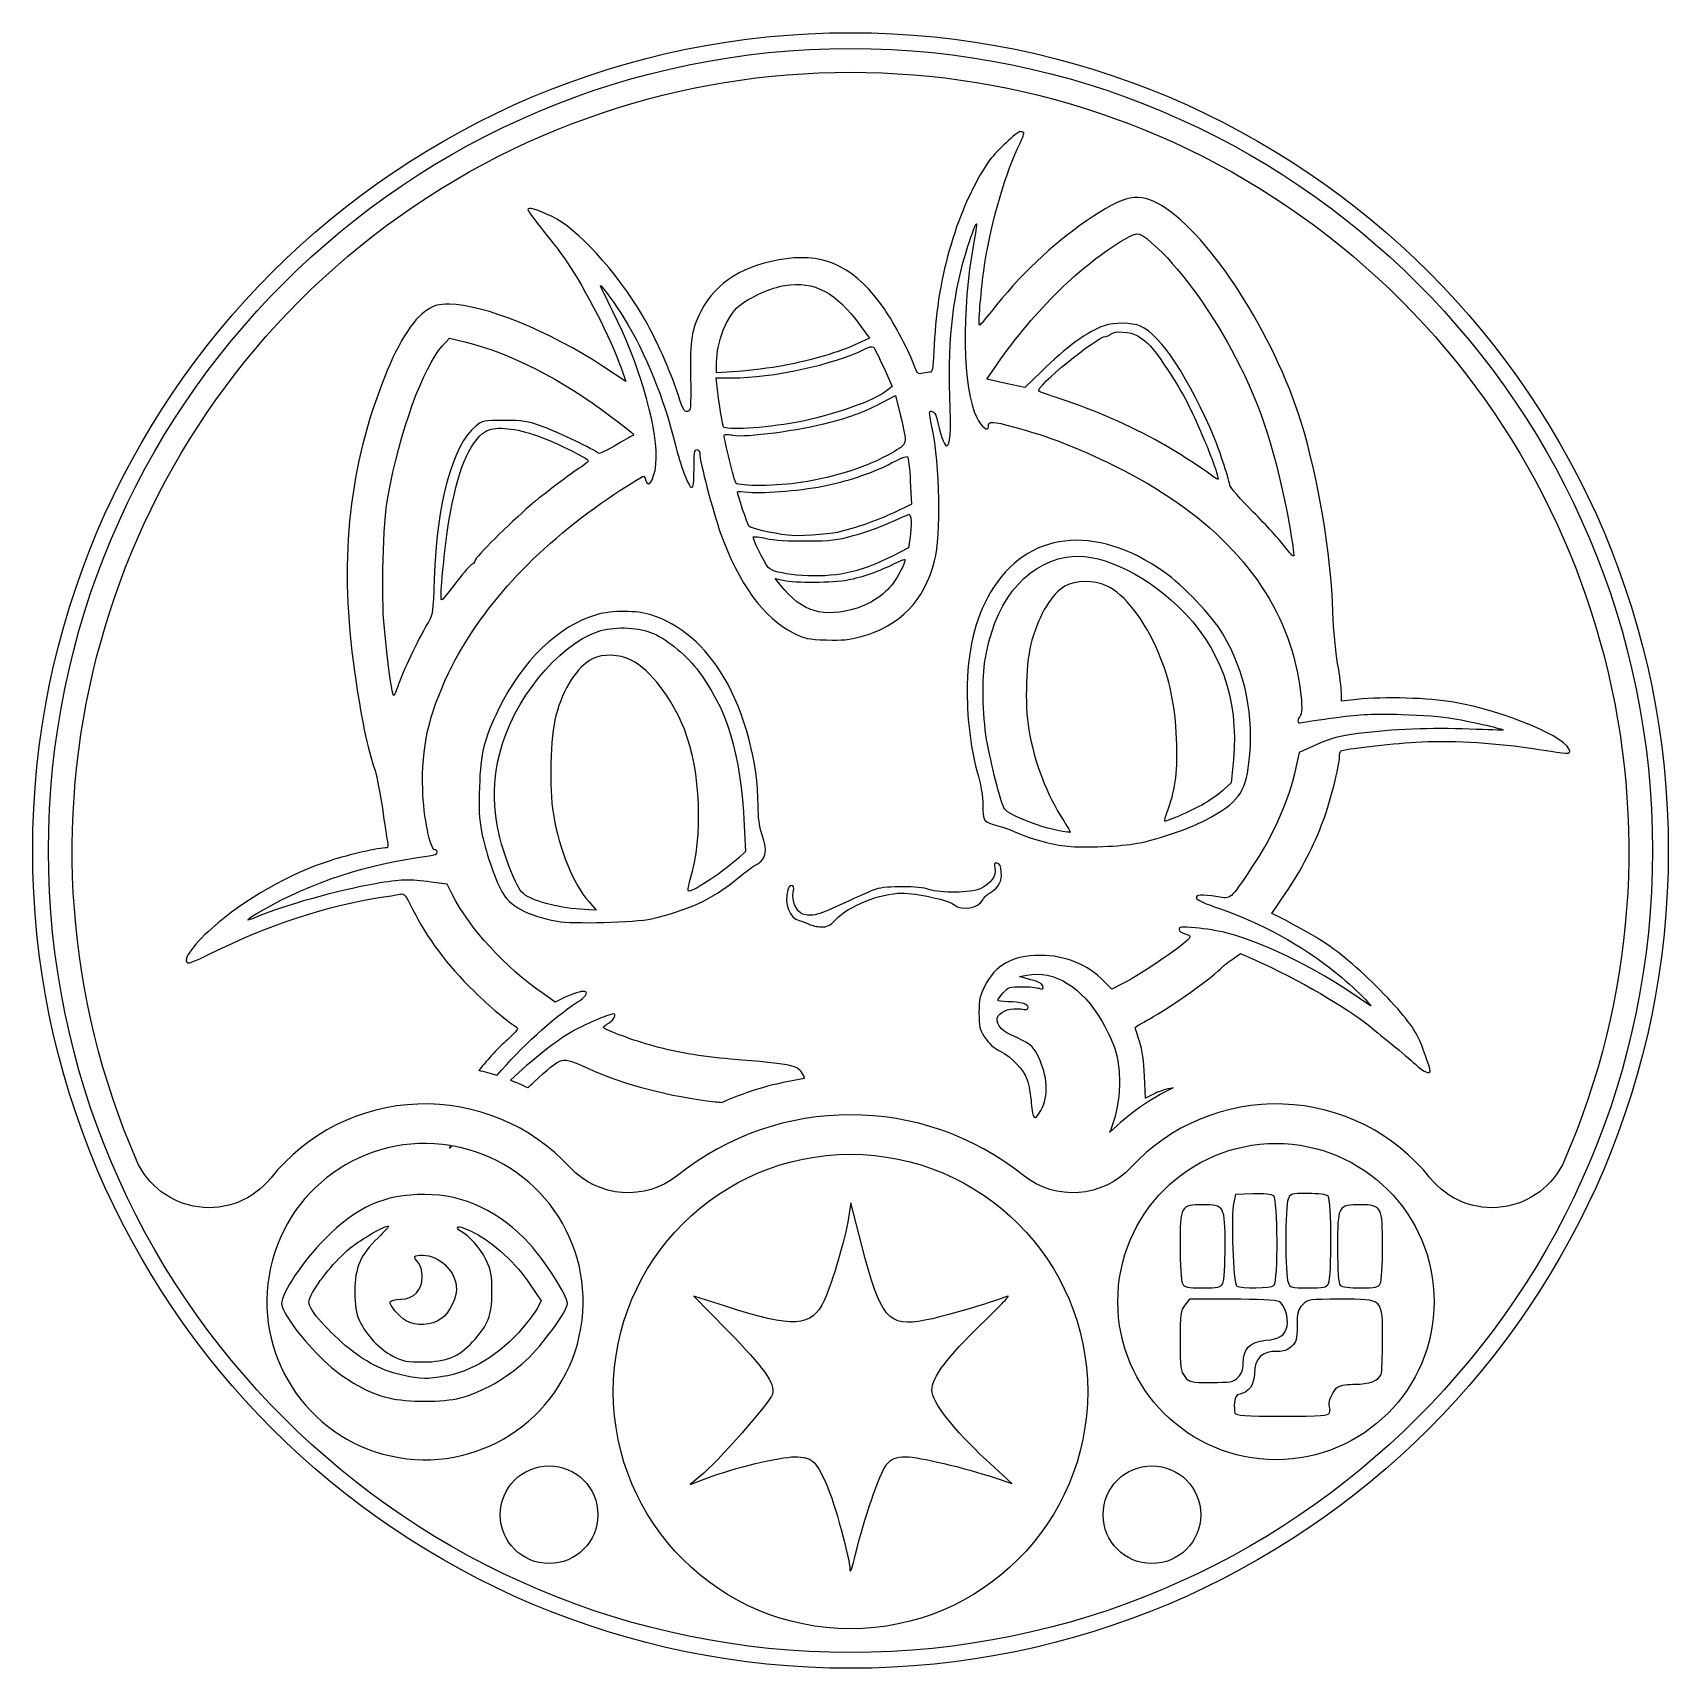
# Model space of a CAD drawing. Header units: millimetres. Extents: x -20.7 to 20.7, y -20.7 to 20.7.
import ezdxf

# ---------------------------------------------------------------- set-up
doc = ezdxf.new("R2010")
doc.units = ezdxf.units.MM
doc.layers.get('0').update_dxf_attribs({"linetype": 'CONTINUOUS'})

msp = doc.modelspace()

# ---------------------------------------------------------------- linework, layer by layer
for p, q in [((0.246, 13.28), (0.481, 12.959)), ((-10.327, 12.755), (-10.141, 12.959)), ((-10.141, 12.959), (-9.754, 12.865)), ((0.481, 12.959), (0.183, 12.82)), ((-5.68, 11.863), (-6.246, 12.236)), ((-5.803, 12.207), (-5.68, 11.863)), ((-3.386, 12.084), (-3.386, 12.343)), ((-2.849, 12.118), (-3.386, 12.084)), ((0.84, 12.214), (1.055, 11.74)), ((3.446, 11.925), (3.714, 12.31)), ((4.82, 12.109), (4.409, 11.707)), ((-3.363, 11.656), (-3.395, 11.954)), ((-3.395, 11.954), (-2.995, 11.954)), ((1.055, 11.74), (0.947, 11.649)), ((3.928, 11.816), (3.446, 11.925)), ((4.409, 11.707), (3.928, 11.816)), ((0.832, 11.345), (1.139, 11.508)), ((1.139, 11.508), (1.264, 10.995)), ((-1.265, 9.305), (-1.265, 9.305)), ((1.513, 9.341), (1.546, 8.757)), ((1.546, 8.757), (1.097, 8.544)), ((1.501, 7.876), (1.47, 7.652)), ((1.47, 7.652), (1.059, 7.447)), ((-1.762, 6.703), (-1.906, 6.884)), ((-1.906, 6.884), (-1.703, 6.837)), ((12.416, 3.781), (12.416, 3.993)), ((12.81, 3.822), (12.416, 3.781)), ((11.799, 2.679), (11.349, 2.478)), ((9.685, 2.299), (9.632, 1.715)), ((11.349, 2.478), (11.266, 2.096)), ((9.632, 1.715), (9.453, 1.548)), ((-2.687, 0.631), (-2.655, -0.024)), ((-2.655, -0.024), (-2.817, -0.176)), ((-10.206, -0.855), (-10.603, -0.799)), ((-10.07, -1.122), (-10.206, -0.855)), ((10.657, -1.596), (11.011, -1.072)), ((-6.622, -1.293), (-6.433, -1.508)), ((-6.433, -1.508), (-6.616, -1.501)), ((10.832, -1.678), (10.657, -1.596)), ((9.65, -2.757), (9.867, -2.603)), ((9.867, -2.603), (10.246, -2.773)), ((4.276, -3.191), (4.458, -3.155)), ((4.562, -3.268), (4.276, -3.191)), ((-7.467, -3.833), (-7.801, -3.603)), ((-7.181, -3.697), (-7.467, -3.833)), ((6.606, -3.507), (6.42, -3.316)), ((6.885, -3.366), (6.606, -3.507)), ((7.462, -6.261), (7.439, -5.711)), ((7.694, -6.147), (7.462, -6.261)), ((-10.106, -7.504), (-10.079, -7.469)), ((10.179, -8.688), (9.735, -8.704)), ((0.005, -8.914), (-0.053, -9.295)), ((0.285, -9.991), (0.005, -8.914)), ((9.735, -8.704), (9.692, -8.903)), ((-8.091, -10.992), (-7.826, -11.39)), ((-7.826, -11.39), (-7.929, -11.581)), ((-3.165, -11.528), (-3.964, -11.269)), ((-3.964, -11.269), (-3.121, -12.13)), ((8.572, -11.35), (8.454, -11.5)), ((9.653, -11.35), (8.572, -11.35)), ((4.084, -16.015), (3.423, -15.405)), ((-3.801, -15.829), (-4.058, -16.036)), ((-4.058, -16.036), (-3.635, -15.876)), ((3.657, -15.87), (4.084, -16.015))]:
    msp.add_line(p, q)
msp.add_lwpolyline([(-7.091, -8.016, 0.458612), (-14.665, -8.285, -0.565024), (-18.061, -7.83, -1.523453), (18.061, -7.83, -0.565024), (14.665, -8.285, 0.458612), (7.091, -8.016, -0.393426), (4.373, -8.219, 0.35083), (-4.373, -8.219, -0.393426)], format="xyb", close=True)
for centre, radius in [((0, 0), 20.685), ((0, 0), 20.285), ((0, 0), 20.285), ((10.762, -11.41), 4), ((0, -13.685), 6), ((-7.625, -16.8), 1.236), ((7.625, -16.8), 1.236)]:
    msp.add_circle(centre, radius)
for centre, radius, start, end in [((0, 0), 18.685, 76.4165, 76.7537), ((-10.762, -11.41), 6, 72.3483, 76.9277), ((0, -13.685), 8, 98.3867, 113.9278), ((-10.762, -11.41), 6, 64.3307, 68.8992), ((10.762, -11.41), 6, 115.7209, 134.5307), ((-10.762, -11.41), 4, -279.3141, 80.1648)]:
    msp.add_arc(centre, radius, start, end)
msp.add_ellipse((-2.997, 10.473), major_axis=(0.198, -0.029), ratio=0.148532, start_param=1.560321, end_param=3.167203)
for points in [[(4.281, 18.188), (4.111, 18.087), (3.636, 17.635), (3.494, 17.427)], [(4.224, 17.754), (4.335, 17.994), (4.385, 18.109), (4.388, 18.162)], [(3.494, 17.427), (2.718, 16.287), (2.191, 14.516), (2.119, 12.802)], [(3.372, 14.666), (3.514, 15.706), (3.864, 16.974), (4.224, 17.754)], [(-7.547, 16.033), (-7.962, 16.225), (-8.159, 16.282), (-8.159, 16.211)], [(-8.159, 16.211), (-8.159, 16.183), (-7.98, 15.937), (-7.761, 15.665)], [(7.88, 16.304), (7.292, 16.664), (6.942, 16.595), (5.971, 15.927)], [(11.399, 10.833), (10.711, 13.055), (9.104, 15.554), (7.88, 16.304)], [(-5.259, 13.532), (-5.913, 14.64), (-6.925, 15.746), (-7.547, 16.033)], [(2.971, 15.288), (3.076, 15.612), (3.173, 15.867), (3.185, 15.854)], [(3.185, 15.854), (3.198, 15.842), (3.165, 15.609), (3.113, 15.337)], [(5.971, 15.927), (5.108, 15.334), (4.252, 14.52), (3.563, 13.637)], [(-7.761, 15.665), (-7.542, 15.392), (-7.277, 15.042), (-7.171, 14.887)], [(3.113, 15.337), (2.801, 13.703), (2.838, 11.654), (3.192, 10.952)], [(3.714, 12.31), (4.665, 13.671), (5.842, 14.824), (6.936, 15.465)], [(6.936, 15.465), (7.285, 15.67), (7.306, 15.664), (7.773, 15.229)], [(-1.618, 14.968), (-2.687, 14.824), (-3.396, 14.388), (-3.783, 13.637)], [(0.859, 13.698), (0.156, 14.715), (-0.603, 15.104), (-1.618, 14.968)], [(2.515, 11.495), (2.462, 12.975), (2.605, 14.159), (2.971, 15.288)], [(7.773, 15.229), (8.401, 14.644), (9.178, 13.553), (9.749, 12.456)], [(-7.171, 14.887), (-6.699, 14.19), (-6.072, 12.962), (-5.803, 12.207)], [(3.266, 13.291), (3.231, 13.291), (3.29, 14.062), (3.372, 14.666)], [(-6.011, 13.637), (-6.192, 13.998), (-6.334, 14.294), (-6.325, 14.294)], [(-6.325, 14.294), (-6.292, 14.294), (-5.915, 13.769), (-5.721, 13.453)], [(-2.814, 13.776), (-2.548, 13.997), (-2.008, 14.239), (-1.661, 14.293)], [(-1.661, 14.293), (-0.908, 14.408), (-0.37, 14.123), (0.246, 13.28)], [(-10.702, 13.675), (-11.087, 13.431), (-11.476, 12.794), (-11.863, 11.774)], [(-10.143, 13.816), (-10.434, 13.816), (-10.51, 13.797), (-10.702, 13.675)], [(-6.246, 12.236), (-7.601, 13.132), (-9.289, 13.816), (-10.143, 13.816)], [(-3.386, 12.343), (-3.386, 12.878), (-3.133, 13.51), (-2.814, 13.776)], [(1.631, 12.225), (1.508, 12.572), (1.1, 13.35), (0.859, 13.698)], [(-4.913, 9.938), (-4.914, 10.841), (-5.359, 12.342), (-6.011, 13.637)], [(-5.721, 13.453), (-5.177, 12.566), (-4.726, 11.454), (-4.436, 10.284)], [(-4.354, 11.512), (-4.542, 12.103), (-4.943, 12.997), (-5.259, 13.532)], [(-3.783, 13.637), (-4.019, 13.178), (-4.06, 12.921), (-4.046, 11.978)], [(3.563, 13.637), (3.414, 13.447), (3.281, 13.291), (3.266, 13.291)], [(6.416, 13.273), (5.987, 13.121), (5.47, 12.745), (4.82, 12.109)], [(7.334, 13.263), (7.111, 13.356), (6.667, 13.361), (6.416, 13.273)], [(9.217, 10.403), (8.564, 11.956), (7.844, 13.05), (7.334, 13.263)], [(-9.754, 12.865), (-8.609, 12.586), (-7.311, 11.924), (-6.063, 10.981)], [(4.764, 11.622), (4.656, 11.711), (6.239, 13.005), (6.456, 13.005)], [(6.456, 13.005), (6.494, 13.005), (6.549, 13.029), (6.578, 13.058)], [(6.578, 13.058), (6.675, 13.154), (7.085, 13.128), (7.264, 13.014)], [(7.264, 13.014), (7.54, 12.837), (7.618, 12.753), (7.938, 12.286)], [(-11.696, 8.971), (-11.407, 10.573), (-10.808, 12.228), (-10.327, 12.755)], [(-2.995, 11.954), (-1.975, 11.954), (-0.425, 12.291), (0.356, 12.681)], [(0.183, 12.82), (-0.28, 12.605), (-0.984, 12.396), (-1.678, 12.268)], [(0.356, 12.681), (0.464, 12.736), (0.558, 12.756), (0.583, 12.731)], [(0.583, 12.731), (0.607, 12.707), (0.722, 12.475), (0.84, 12.214)], [(2.119, 12.802), (2.098, 12.296), (2.073, 12.098), (2.031, 12.098)], [(9.749, 12.456), (10.393, 11.217), (10.78, 10.005), (11.102, 8.217)], [(-1.678, 12.268), (-2.027, 12.204), (-2.553, 12.136), (-2.849, 12.118)], [(1.835, 12.07), (1.709, 12.045), (1.691, 12.058), (1.631, 12.225)], [(2.031, 12.098), (1.999, 12.098), (1.911, 12.085), (1.835, 12.07)], [(7.938, 12.286), (8.29, 11.772), (8.563, 11.28), (8.785, 10.761)], [(-11.863, 11.774), (-12.72, 9.515), (-12.934, 7.254), (-12.547, 4.531)], [(-4.046, 11.978), (-4.034, 11.156), (-4.038, 11.118), (-4.127, 11.107)], [(-3.215, 10.718), (-3.248, 10.814), (-3.326, 11.307), (-3.363, 11.656)], [(0.947, 11.649), (0.631, 11.383), (-0.453, 11.001), (-1.38, 10.829)], [(5.279, 11.432), (5.016, 11.519), (4.784, 11.604), (4.764, 11.622)], [(-4.127, 11.107), (-4.206, 11.096), (-4.242, 11.161), (-4.354, 11.512)], [(-0.513, 10.833), (0.013, 10.97), (0.41, 11.121), (0.832, 11.345)], [(2.424, 10.236), (2.525, 10.236), (2.548, 10.556), (2.515, 11.495)], [(7.878, 10.297), (7.008, 10.775), (6.222, 11.119), (5.279, 11.432)], [(-8.763, 10.88), (-9.287, 10.88), (-9.299, 10.878), (-9.48, 10.733)], [(-7.777, 10.717), (-8.191, 10.866), (-8.278, 10.88), (-8.763, 10.88)], [(-6.063, 10.981), (-5.464, 10.528), (-5.45, 10.516), (-5.52, 10.49)], [(-1.38, 10.829), (-2.189, 10.68), (-3.181, 10.619), (-3.215, 10.718)], [(-2.99, 10.502), (-2.625, 10.448), (-1.324, 10.621), (-0.513, 10.833)], [(1.264, 10.995), (1.442, 10.258), (1.449, 10.288), (1.04, 10.054)], [(2.06, 10.719), (1.979, 11.118), (1.979, 11.129), (2.065, 11.107)], [(2.065, 11.107), (2.113, 11.094), (2.165, 11.027), (2.179, 10.958)], [(2.179, 10.958), (2.261, 10.567), (2.373, 10.236), (2.424, 10.236)], [(3.192, 10.952), (3.318, 10.702), (3.489, 10.575), (3.489, 10.731)], [(3.489, 10.731), (3.489, 10.865), (3.58, 10.862), (4.144, 10.71)], [(8.785, 10.761), (8.869, 10.564), (8.966, 10.338), (9.001, 10.26)], [(12.203, 6.018), (12.152, 7.524), (11.835, 9.421), (11.399, 10.833)], [(-9.48, 10.733), (-10.062, 10.266), (-10.468, 8.775), (-10.531, 6.87)], [(-10.157, 8.326), (-9.945, 9.602), (-9.65, 10.325), (-9.23, 10.601)], [(-9.23, 10.601), (-9.035, 10.728), (-8.547, 10.698), (-8.024, 10.526)], [(-8.024, 10.526), (-7.567, 10.375), (-6.632, 9.924), (-6.632, 9.853)], [(-6.378, 10.047), (-6.479, 10.144), (-7.373, 10.572), (-7.777, 10.717)], [(-5.52, 10.49), (-5.551, 10.478), (-5.748, 10.365), (-5.958, 10.239)], [(-2.897, 9.293), (-2.936, 9.341), (-3.195, 10.391), (-3.195, 10.502)], [(2.126, 7.324), (2.3, 8.003), (2.267, 9.701), (2.06, 10.719)], [(4.144, 10.71), (4.975, 10.487), (5.753, 10.187), (6.663, 9.738)], [(9.599, 9.232), (9.599, 9.31), (9.331, 10.131), (9.217, 10.403)], [(-5.958, 10.239), (-6.168, 10.113), (-6.357, 10.027), (-6.378, 10.047)], [(-5.186, 9.377), (-5.108, 9.079), (-4.913, 9.481), (-4.913, 9.938)], [(-4.436, 10.284), (-4.299, 9.729), (-4.092, 9.186), (-4.019, 9.186)], [(-3.958, 9.663), (-3.958, 10.055), (-3.946, 10.14), (-3.887, 10.14)], [(-3.887, 10.14), (-3.846, 10.14), (-3.815, 10.098), (-3.815, 10.042)], [(-3.815, 10.042), (-3.815, 9.856), (-3.474, 8.551), (-3.294, 8.045)], [(1.04, 10.054), (0.43, 9.705), (-0.328, 9.458), (-1.265, 9.305)], [(1.04, 9.802), (1.243, 9.909), (1.425, 9.98), (1.444, 9.96)], [(1.444, 9.96), (1.464, 9.941), (1.495, 9.662), (1.513, 9.341)], [(9.165, 9.464), (8.938, 9.64), (8.185, 10.127), (7.878, 10.297)], [(9.001, 10.26), (9.036, 10.181), (9.121, 9.958), (9.19, 9.764)], [(-6.807, 9.706), (-7.061, 9.549), (-7.752, 9.024), (-8.112, 8.716)], [(-6.632, 9.853), (-6.632, 9.832), (-6.711, 9.765), (-6.807, 9.706)], [(-4.019, 9.186), (-3.974, 9.186), (-3.958, 9.309), (-3.958, 9.663)], [(-0.584, 9.238), (0.01, 9.366), (0.597, 9.57), (1.04, 9.802)], [(6.663, 9.738), (9.005, 8.584), (10.496, 7.065), (11.123, 5.194)], [(9.19, 9.764), (9.259, 9.57), (9.307, 9.403), (9.298, 9.393)], [(-6.131, 8.905), (-5.749, 9.166), (-5.262, 9.472), (-5.228, 9.472)], [(-5.228, 9.472), (-5.219, 9.472), (-5.2, 9.429), (-5.186, 9.377)], [(-1.265, 9.305), (-1.805, 9.216), (-2.829, 9.209), (-2.897, 9.293)], [(-2.562, 9.062), (-2.183, 9.024), (-1.154, 9.115), (-0.584, 9.238)], [(9.298, 9.393), (9.288, 9.383), (9.228, 9.415), (9.165, 9.464)], [(10.188, 8.561), (9.864, 8.888), (9.599, 9.19), (9.599, 9.232)], [(-11.791, 5.618), (-11.876, 6.477), (-11.825, 8.255), (-11.696, 8.971)], [(-10.167, 4.483), (-9.387, 6.109), (-8, 7.628), (-6.131, 8.905)], [(-10.167, 4.483), (-9.387, 6.109), (-8, 7.628), (-6.131, 8.905)], [(-8.112, 8.716), (-8.612, 8.287), (-9.496, 7.406), (-9.496, 7.337)], [(-2.86, 9.07), (-2.86, 9.083), (-2.726, 9.079), (-2.562, 9.062)], [(-2.568, 8.201), (-2.605, 8.247), (-2.86, 9.005), (-2.86, 9.07)], [(-10.355, 6.435), (-10.355, 6.756), (-10.248, 7.779), (-10.157, 8.326)], [(1.097, 8.544), (0.67, 8.342), (0.145, 8.16), (-0.333, 8.047)], [(0.071, 7.964), (0.331, 8.036), (0.739, 8.18), (0.978, 8.285)], [(0.978, 8.285), (1.217, 8.39), (1.439, 8.487), (1.472, 8.501)], [(1.472, 8.501), (1.539, 8.531), (1.552, 8.253), (1.501, 7.876)], [(10.985, 7.684), (10.87, 7.84), (10.512, 8.235), (10.188, 8.561)], [(-3.294, 8.045), (-2.832, 6.752), (-2.191, 5.87), (-1.447, 5.504)], [(-1.595, 7.972), (-1.987, 8.026), (-2.529, 8.153), (-2.568, 8.201)], [(-2.084, 7.162), (-2.199, 7.315), (-2.486, 7.905), (-2.459, 7.932)], [(-2.459, 7.932), (-2.445, 7.946), (-2.298, 7.928), (-2.134, 7.892)], [(-2.134, 7.892), (-1.945, 7.85), (-1.568, 7.826), (-1.118, 7.829)], [(-0.333, 8.047), (-0.577, 7.989), (-1.375, 7.942), (-1.595, 7.972)], [(-1.118, 7.829), (-0.491, 7.832), (-0.343, 7.849), (0.071, 7.964)], [(11.102, 8.217), (11.172, 7.829), (11.221, 7.486), (11.211, 7.456)], [(1.059, 7.447), (0.557, 7.196), (0.159, 7.057), (-0.242, 6.992)], [(7.928, 7.048), (6.183, 8.275), (4.454, 8.073), (3.545, 6.534)], [(11.211, 7.456), (11.2, 7.425), (11.099, 7.528), (10.985, 7.684)], [(-9.568, 7.246), (-9.607, 7.23), (-9.782, 7.032), (-9.957, 6.806)], [(-9.496, 7.337), (-9.496, 7.302), (-9.528, 7.261), (-9.568, 7.246)], [(-0.242, 6.992), (-0.911, 6.883), (-1.947, 6.979), (-2.084, 7.162)], [(-0.068, 6.845), (0.3, 6.915), (0.739, 7.068), (1.11, 7.256)], [(0.269, 5.412), (1.255, 5.682), (1.868, 6.314), (2.126, 7.324)], [(1.11, 7.256), (1.242, 7.323), (1.359, 7.369), (1.371, 7.357)], [(1.371, 7.357), (1.403, 7.325), (1.291, 7.088), (1.115, 6.815)], [(3.392, 4.738), (3.612, 6.233), (4.371, 7.22), (5.455, 7.421)], [(5.455, 7.421), (6.224, 7.563), (7.349, 7.069), (8.28, 6.179)], [(9.416, 5.483), (9.158, 5.922), (8.409, 6.709), (7.928, 7.048)], [(-10.531, 6.87), (-10.559, 6.019), (-10.568, 5.952), (-10.677, 5.779)], [(-9.957, 6.806), (-10.374, 6.264), (-10.355, 6.282), (-10.355, 6.435)], [(0.166, 6.133), (-0.68, 5.869), (-1.231, 6.032), (-1.762, 6.703)], [(-1.703, 6.837), (-1.404, 6.767), (-0.452, 6.772), (-0.068, 6.845)], [(1.115, 6.815), (0.923, 6.519), (0.553, 6.253), (0.166, 6.133)], [(5.422, 6.682), (5.087, 6.486), (4.789, 5.999), (4.587, 5.319)], [(6.473, 6.698), (6.16, 6.845), (5.688, 6.838), (5.422, 6.682)], [(7.782, 5.021), (7.43, 5.845), (6.933, 6.482), (6.473, 6.698)], [(3.545, 6.534), (3.14, 5.849), (2.949, 5.034), (2.951, 4.006)], [(-6.421, 5.965), (-7.383, 5.687), (-8.309, 4.794), (-8.9, 3.576)], [(-5.05, 5.962), (-5.387, 6.073), (-6.044, 6.074), (-6.421, 5.965)], [(-3.192, 4.365), (-3.68, 5.187), (-4.295, 5.715), (-5.05, 5.962)], [(8.28, 6.179), (9.357, 5.151), (9.825, 3.857), (9.685, 2.299)], [(12.322, 4.726), (12.27, 5.019), (12.218, 5.584), (12.203, 6.018)], [(-11.55, 3.92), (-11.585, 3.879), (-11.698, 4.676), (-11.791, 5.618)], [(-10.677, 5.779), (-10.866, 5.478), (-11.29, 4.602), (-11.407, 4.269)], [(-8.872, 2.455), (-8.535, 3.797), (-7.419, 5.181), (-6.385, 5.54)], [(-6.385, 5.54), (-6.023, 5.666), (-5.406, 5.656), (-5.056, 5.518)], [(-5.056, 5.518), (-4.679, 5.369), (-4.205, 4.993), (-3.89, 4.592)], [(-1.447, 5.504), (-1.152, 5.358), (-1.075, 5.342), (-0.614, 5.326)], [(-0.614, 5.326), (-0.204, 5.312), (-0.035, 5.328), (0.269, 5.412)], [(10.079, 2.218), (10.217, 3.404), (9.995, 4.498), (9.416, 5.483)], [(4.587, 5.319), (4.438, 4.816), (4.4, 3.703), (4.511, 3.055)], [(8.249, 2.824), (8.216, 3.671), (8.076, 4.334), (7.782, 5.021)], [(11.123, 5.194), (11.349, 4.52), (11.491, 3.463), (11.366, 3.385)], [(-6.53, 4.845), (-6.915, 4.648), (-7.269, 4.1), (-7.45, 3.418)], [(-5.544, 4.814), (-5.855, 4.969), (-6.262, 4.982), (-6.53, 4.845)], [(-4.202, 3.066), (-4.509, 3.846), (-5.071, 4.578), (-5.544, 4.814)], [(-3.89, 4.592), (-3.13, 3.625), (-2.777, 2.46), (-2.687, 0.631)], [(3.464, 2.693), (3.352, 3.273), (3.318, 4.237), (3.392, 4.738)], [(12.416, 3.993), (12.416, 4.109), (12.374, 4.439), (12.322, 4.726)], [(-12.547, 4.531), (-12.38, 3.358), (-12.224, 2.602), (-12.027, 2.021)], [(-11.407, 4.269), (-11.467, 4.098), (-11.531, 3.941), (-11.55, 3.92)], [(-10.821, 1.548), (-10.857, 2.594), (-10.668, 3.439), (-10.167, 4.483)], [(-2.336, 1.137), (-2.336, 2.211), (-2.678, 3.501), (-3.192, 4.365)], [(2.951, 4.006), (2.952, 3.261), (3.05, 2.517), (3.229, 1.902)], [(15.256, 3.752), (14.626, 3.861), (13.5, 3.893), (12.81, 3.822)], [(18.192, 2.511), (18.192, 2.833), (16.548, 3.528), (15.256, 3.752)], [(-8.9, 3.576), (-9.273, 2.808), (-9.356, 2.474), (-9.386, 1.619)], [(-7.45, 3.418), (-7.593, 2.878), (-7.628, 1.586), (-7.516, 0.921)], [(11.366, 3.385), (11.339, 3.369), (11.318, 3.322), (11.318, 3.282)], [(11.425, 3.237), (11.484, 3.253), (11.876, 3.312), (12.296, 3.367)], [(12.296, 3.367), (12.928, 3.45), (13.213, 3.463), (13.943, 3.442)], [(13.943, 3.442), (14.429, 3.428), (15.009, 3.383), (15.232, 3.342)], [(15.232, 3.342), (15.777, 3.242), (16.532, 3.07), (16.512, 3.05)], [(-4.052, -0.737), (-3.721, 0.357), (-3.786, 2.01), (-4.202, 3.066)], [(4.511, 3.055), (4.652, 2.228), (4.964, 1.413), (5.394, 0.748)], [(11.318, 3.282), (11.318, 3.227), (11.347, 3.215), (11.425, 3.237)], [(12.845, 2.957), (12.347, 2.892), (12.175, 2.846), (11.799, 2.679)], [(15.661, 3.069), (14.705, 3.109), (13.708, 3.069), (12.845, 2.957)], [(16.512, 3.05), (16.503, 3.041), (16.12, 3.05), (15.661, 3.069)], [(3.897, 1.05), (3.817, 1.171), (3.595, 2.015), (3.464, 2.693)], [(8.045, 1.072), (8.224, 1.566), (8.279, 2.037), (8.249, 2.824)], [(12.368, 2.368), (12.368, 2.439), (12.385, 2.507), (12.407, 2.521)], [(12.407, 2.521), (12.479, 2.565), (13.628, 2.7), (14.299, 2.742)], [(14.299, 2.742), (15.088, 2.792), (16.217, 2.734), (17.142, 2.596)], [(17.142, 2.596), (17.496, 2.543), (17.878, 2.487), (17.989, 2.471)], [(17.989, 2.471), (18.148, 2.448), (18.192, 2.457), (18.192, 2.511)], [(-8.523, -0.673), (-9.026, 0.495), (-9.13, 1.428), (-8.872, 2.455)], [(8.979, 0.769), (9.808, 1.212), (9.99, 1.451), (10.079, 2.218)], [(11.266, 2.096), (11.086, 1.264), (10.695, 0.379), (10.146, -0.434)], [(11.965, 0.77), (12.142, 1.244), (12.367, 2.134), (12.368, 2.368)], [(-12.027, 2.021), (-11.977, 1.875), (-11.893, 1.446), (-11.84, 1.067)], [(3.229, 1.902), (3.306, 1.636), (3.346, 1.378), (3.346, 1.147)], [(-10.515, 0.02), (-10.633, 0.02), (-10.797, 0.837), (-10.821, 1.548)], [(-9.386, 1.619), (-9.406, 1.066), (-9.394, 0.807), (-9.332, 0.48)], [(9.453, 1.548), (9.354, 1.456), (9.155, 1.309), (9.01, 1.221)], [(-11.84, 1.067), (-11.787, 0.688), (-11.73, 0.308), (-11.712, 0.223)], [(-7.516, 0.921), (-7.365, 0.015), (-7.018, -0.842), (-6.622, -1.293)], [(-2.241, 0.421), (-2.307, 0.619), (-2.335, 0.832), (-2.336, 1.137)], [(3.346, 1.147), (3.346, 0.742), (3.361, 0.721), (3.73, 0.623)], [(5.374, 0.483), (4.893, 0.547), (4.002, 0.888), (3.897, 1.05)], [(7.951, 0.745), (7.941, 0.755), (7.983, 0.902), (8.045, 1.072)], [(9.01, 1.221), (8.726, 1.05), (7.981, 0.715), (7.951, 0.745)], [(-9.332, 0.48), (-9.244, 0.015), (-8.998, -0.718), (-8.821, -1.036)], [(-2.455, -0.399), (-2.128, -0.231), (-2.082, -0.055), (-2.241, 0.421)], [(3.73, 0.623), (3.873, 0.585), (4.112, 0.499), (4.261, 0.432)], [(4.261, 0.432), (4.573, 0.292), (5.009, 0.173), (5.421, 0.114)], [(5.552, 0.457), (5.533, 0.461), (5.453, 0.472), (5.374, 0.483)], [(5.394, 0.748), (5.5, 0.584), (5.571, 0.453), (5.552, 0.457)], [(7.165, 0.166), (7.668, 0.246), (8.543, 0.537), (8.979, 0.769)], [(11.011, -1.072), (11.418, -0.473), (11.714, 0.1), (11.965, 0.77)], [(-11.728, 0.068), (-11.92, 0.068), (-12.698, -0.107), (-13.14, -0.249)], [(-11.712, 0.223), (-11.693, 0.13), (-11.699, 0.068), (-11.728, 0.068)], [(-10.451, -0.046), (-10.451, -0.01), (-10.48, 0.02), (-10.515, 0.02)], [(5.421, 0.114), (5.757, 0.066), (6.719, 0.095), (7.165, 0.166)], [(-13.14, -0.249), (-14.204, -0.592), (-15.31, -1.222), (-16.158, -1.971)], [(-14.902, -1.525), (-13.581, -0.779), (-12.264, -0.349), (-10.654, -0.138)], [(-10.654, -0.138), (-10.527, -0.121), (-10.451, -0.086), (-10.451, -0.046)], [(-2.817, -0.176), (-3.163, -0.5), (-3.948, -1.03), (-4.083, -1.03)], [(-2.932, -0.767), (-2.722, -0.592), (-2.507, -0.426), (-2.455, -0.399)], [(3.711, -0.322), (3.635, -0.308), (3.627, -0.327), (3.654, -0.451)], [(3.814, -0.545), (3.803, -0.389), (3.777, -0.335), (3.711, -0.322)], [(-10.603, -0.799), (-11.152, -0.722), (-11.376, -0.729), (-12.018, -0.841)], [(-8.173, -1.16), (-8.329, -1.072), (-8.386, -0.992), (-8.523, -0.673)], [(-5.033, -1.728), (-4.131, -1.521), (-3.476, -1.221), (-2.932, -0.767)], [(-4.083, -1.03), (-4.125, -1.03), (-4.116, -0.95), (-4.052, -0.737)], [(3.654, -0.451), (3.696, -0.641), (3.547, -0.846), (3.281, -0.966)], [(3.541, -1.059), (3.75, -0.936), (3.831, -0.783), (3.814, -0.545)], [(10.146, -0.434), (9.588, -1.261), (9.626, -1.228), (9.288, -1.173)], [(-16.175, -2.601), (-14.712, -1.874), (-13.223, -1.387), (-11.811, -1.175)], [(-12.018, -0.841), (-12.987, -1.011), (-14.345, -1.393), (-15.052, -1.696)], [(-11.811, -1.175), (-11.628, -1.148), (-11.432, -1.115), (-11.377, -1.103)], [(-11.377, -1.103), (-11.292, -1.083), (-11.247, -1.14), (-11.076, -1.486)], [(-7.801, -3.603), (-8.708, -2.978), (-9.65, -1.948), (-10.07, -1.122)], [(-8.821, -1.036), (-8.613, -1.413), (-8.201, -1.634), (-7.419, -1.789)], [(-6.616, -1.501), (-7.197, -1.48), (-7.868, -1.333), (-8.173, -1.16)], [(-1.589, -0.995), (-1.682, -1.341), (-1.54, -1.722), (-1.299, -1.771)], [(-1.489, -0.887), (-1.528, -0.887), (-1.573, -0.935), (-1.589, -0.995)], [(-1.449, -1.052), (-1.425, -0.924), (-1.434, -0.887), (-1.489, -0.887)], [(-1.204, -1.607), (-1.375, -1.542), (-1.491, -1.278), (-1.449, -1.052)], [(-0.369, -1.742), (-0.045, -1.402), (0.762, -1.08), (1.293, -1.078)], [(0.648, -0.977), (0.543, -1.011), (0.187, -1.166), (-0.143, -1.322)], [(1.985, -0.983), (1.743, -0.897), (0.907, -0.893), (0.648, -0.977)], [(1.293, -1.078), (1.674, -1.077), (2.469, -1.253), (2.624, -1.372)], [(3.281, -0.966), (3.037, -1.076), (2.276, -1.086), (1.985, -0.983)], [(3.344, -1.248), (3.375, -1.19), (3.464, -1.105), (3.541, -1.059)], [(9.288, -1.173), (8.867, -1.104), (8.73, -1.111), (8.748, -1.201)], [(8.748, -1.201), (8.758, -1.249), (8.972, -1.346), (9.36, -1.478)], [(-15.052, -1.696), (-15.364, -1.83), (-15.288, -1.742), (-14.902, -1.525)], [(-11.076, -1.486), (-10.716, -2.212), (-10.22, -2.873), (-9.512, -3.569)], [(-0.143, -1.322), (-0.795, -1.631), (-0.999, -1.686), (-1.204, -1.607)], [(2.624, -1.372), (2.83, -1.531), (3.229, -1.463), (3.344, -1.248)], [(9.36, -1.478), (10.354, -1.815), (11.423, -2.403), (12.249, -3.065)], [(-16.158, -1.971), (-16.662, -2.416), (-16.943, -2.844), (-16.732, -2.844)], [(-7.419, -1.789), (-7.053, -1.861), (-5.432, -1.82), (-5.033, -1.728)], [(-1.299, -1.771), (-1.225, -1.786), (-1.112, -1.828), (-1.046, -1.863)], [(-1.046, -1.863), (-0.981, -1.899), (-0.843, -1.931), (-0.741, -1.933)], [(-0.741, -1.933), (-0.582, -1.937), (-0.527, -1.908), (-0.369, -1.742)], [(8.728, -1.957), (8.368, -1.929), (8.31, -1.934), (8.31, -1.999)], [(8.31, -1.999), (8.31, -2.043), (8.37, -2.086), (8.456, -2.105)], [(9.528, -2.09), (9.318, -2.035), (8.958, -1.975), (8.728, -1.957)], [(11.787, -2.2), (11.501, -2.032), (10.98, -1.747), (10.832, -1.678)], [(8.584, -2.192), (8.542, -2.319), (7.413, -3.1), (6.885, -3.366)], [(8.456, -2.105), (8.536, -2.123), (8.594, -2.162), (8.584, -2.192)], [(13.073, -3.878), (12.004, -3.097), (10.534, -2.356), (9.528, -2.09)], [(13.279, -3.414), (12.78, -2.916), (12.193, -2.438), (11.787, -2.2)], [(-16.732, -2.844), (-16.695, -2.844), (-16.444, -2.735), (-16.175, -2.601)], [(4.795, -2.653), (4.1, -2.653), (3.661, -2.896), (3.397, -3.426)], [(6.42, -3.316), (5.997, -2.881), (5.439, -2.653), (4.795, -2.653)], [(9.408, -2.939), (9.421, -2.923), (9.53, -2.842), (9.65, -2.757)], [(10.246, -2.773), (11.305, -3.249), (12.594, -3.995), (13.132, -4.443)], [(4.458, -3.155), (5.152, -3.018), (5.86, -3.453), (6.362, -4.324)], [(4.865, -3.436), (4.853, -3.371), (4.768, -3.324), (4.562, -3.268)], [(7.555, -4.263), (8.113, -3.96), (9.192, -3.189), (9.408, -2.939)], [(12.249, -3.065), (12.709, -3.434), (13.404, -4.119), (13.073, -3.878)], [(-9.512, -3.569), (-9.134, -3.941), (-8.641, -4.357), (-8.446, -4.468)], [(-6.915, -3.84), (-6.485, -3.562), (-6.678, -3.458), (-7.181, -3.697)], [(3.397, -3.426), (3.269, -3.681), (3.25, -3.769), (3.25, -4.108)], [(3.727, -3.788), (3.727, -3.769), (3.789, -3.684), (3.865, -3.599)], [(3.865, -3.599), (3.995, -3.453), (4.021, -3.445), (4.331, -3.445)], [(4.331, -3.445), (4.511, -3.445), (4.709, -3.464), (4.771, -3.486)], [(4.771, -3.486), (4.865, -3.52), (4.88, -3.512), (4.865, -3.436)], [(14.362, -4.731), (14.184, -4.384), (13.885, -4.02), (13.279, -3.414)], [(-8.943, -5.693), (-8.326, -4.97), (-7.553, -4.254), (-6.915, -3.84)], [(-6, -4.133), (-6.098, -4.133), (-6.784, -4.428), (-7.05, -4.584)], [(-6.107, -4.356), (-5.978, -4.28), (-5.908, -4.133), (-6, -4.133)], [(3.25, -4.108), (3.25, -4.457), (3.265, -4.519), (3.392, -4.72)], [(3.978, -3.826), (3.84, -3.824), (3.727, -3.807), (3.727, -3.788)], [(3.738, -4.182), (3.819, -4.052), (4.078, -3.973), (4.305, -4.009)], [(4.491, -3.968), (4.491, -3.88), (4.309, -3.83), (3.978, -3.826)], [(4.305, -4.009), (4.452, -4.033), (4.491, -4.024), (4.491, -3.968)], [(-8.446, -4.468), (-8.389, -4.5), (-8.437, -4.565), (-8.671, -4.777)], [(-6.25, -4.474), (-6.25, -4.456), (-6.185, -4.402), (-6.107, -4.356)], [(-5.086, -4.918), (-5.588, -4.772), (-6.25, -4.52), (-6.25, -4.474)], [(4.052, -4.665), (3.779, -4.545), (3.643, -4.335), (3.738, -4.182)], [(6.362, -4.324), (6.699, -4.91), (6.806, -5.289), (6.802, -5.876)], [(7.203, -4.472), (7.204, -4.462), (7.362, -4.368), (7.555, -4.263)], [(7.308, -4.826), (7.249, -4.642), (7.202, -4.483), (7.203, -4.472)], [(13.132, -4.443), (13.276, -4.563), (13.545, -4.782), (13.729, -4.931)], [(-8.671, -4.777), (-8.914, -4.997), (-9.164, -5.267), (-9.405, -5.566)], [(-7.05, -4.584), (-7.481, -4.837), (-8.06, -5.302), (-8.602, -5.813)], [(-3.028, -5.277), (-3.773, -5.218), (-4.474, -5.095), (-5.086, -4.918)], [(3.392, -4.72), (3.49, -4.875), (3.61, -4.983), (3.784, -5.075)], [(4.742, -5.196), (4.607, -4.926), (4.555, -4.886), (4.052, -4.665)], [(7.439, -5.711), (7.422, -5.323), (7.384, -5.06), (7.308, -4.826)], [(13.729, -4.931), (13.912, -5.079), (14.164, -5.293), (14.287, -5.407)], [(14.659, -5.573), (14.659, -5.492), (14.455, -4.915), (14.362, -4.731)], [(-8.016, -5.866), (-7.27, -5.182), (-7.335, -5.199), (-6.645, -5.509)], [(-1.194, -5.676), (-1.325, -5.432), (-1.458, -5.403), (-3.028, -5.277)], [(3.784, -5.075), (4.105, -5.245), (4.374, -5.53), (4.47, -5.803)], [(4.811, -6.58), (5.019, -6.206), (4.993, -5.696), (4.742, -5.196)], [(-6.645, -5.509), (-5.716, -5.927), (-4.582, -6.224), (-3.416, -6.354)], [(-1.167, -5.771), (-1.168, -5.735), (-1.178, -5.707), (-1.194, -5.676)], [(14.287, -5.407), (14.494, -5.597), (14.659, -5.671), (14.659, -5.573)], [(-8.163, -6.002), (-8.115, -5.957), (-8.066, -5.912), (-8.016, -5.866)], [(4.47, -5.803), (4.512, -5.922), (4.558, -6.185), (4.573, -6.389)], [(6.802, -5.876), (6.799, -6.318), (6.718, -6.732), (6.554, -7.133)], [(8.158, -6.005), (7.981, -6.038), (7.817, -6.086), (7.694, -6.147)], [(-3.416, -6.354), (-3.358, -6.36), (-3.3, -6.367), (-3.245, -6.373)], [(4.573, -6.389), (4.604, -6.808), (4.66, -6.853), (4.811, -6.58)], [(-10.115, -7.463), (-10.148, -7.536), (-10.15, -7.559), (-10.106, -7.504)], [(10.704, -8.737), (10.653, -8.696), (10.458, -8.677), (10.179, -8.688)], [(11.567, -8.676), (11.142, -8.676), (11.12, -8.682), (11.067, -8.822)], [(12.081, -8.744), (12.04, -8.703), (11.838, -8.676), (11.567, -8.676)], [(-10.766, -8.701), (-11.803, -8.701), (-12.481, -9.004), (-13.307, -9.836)], [(-8.111, -9.959), (-8.868, -9.129), (-9.772, -8.701), (-10.766, -8.701)], [(8.906, -8.96), (8.353, -8.96), (8.337, -8.99), (8.337, -9.992)], [(9.475, -9.992), (9.475, -8.99), (9.458, -8.96), (8.906, -8.96)], [(9.692, -8.903), (9.617, -9.246), (9.679, -10.959), (9.768, -11.016)], [(10.715, -10.998), (10.821, -10.892), (10.811, -8.826), (10.704, -8.737)], [(11.067, -8.822), (11.036, -8.902), (11.011, -9.374), (11.011, -9.871)], [(12.09, -10.956), (12.177, -10.794), (12.169, -8.832), (12.081, -8.744)], [(12.902, -8.96), (12.331, -8.96), (12.32, -8.981), (12.32, -10.033)], [(13.458, -10.017), (13.458, -9.011), (13.431, -8.96), (12.902, -8.96)], [(-12.66, -10.062), (-12.359, -9.818), (-11.805, -9.498), (-11.682, -9.498)], [(-11.682, -9.498), (-11.66, -9.498), (-11.781, -9.632), (-11.951, -9.797)], [(-0.053, -9.295), (-0.133, -9.821), (-0.454, -10.911), (-0.667, -11.381)], [(-13.307, -9.836), (-13.85, -10.382), (-14.389, -11.192), (-14.389, -11.462)], [(-11.951, -9.797), (-12.399, -10.23), (-12.536, -10.547), (-12.537, -11.148)], [(-9.875, -9.621), (-9.931, -9.589), (-9.959, -9.545), (-9.936, -9.522)], [(-9.936, -9.522), (-9.914, -9.5), (-9.726, -9.565), (-9.519, -9.667)], [(-9.227, -10.341), (-9.374, -10.041), (-9.628, -9.759), (-9.875, -9.621)], [(-9.519, -9.667), (-9.051, -9.897), (-8.445, -10.46), (-8.091, -10.992)], [(11.011, -9.871), (11.011, -10.368), (11.036, -10.84), (11.067, -10.92)], [(-13.638, -11.247), (-13.476, -10.91), (-13.013, -10.348), (-12.66, -10.062)], [(-10.932, -10.424), (-11.075, -10.265), (-11.057, -10.238), (-10.812, -10.238)], [(-10.812, -10.238), (-10.42, -10.238), (-10.022, -10.603), (-9.971, -11.011)], [(-9.068, -11.177), (-9.068, -10.731), (-9.088, -10.623), (-9.227, -10.341)], [(-7.161, -11.457), (-7.162, -11.267), (-7.718, -10.39), (-8.111, -9.959)], [(1.884, -11.883), (0.945, -12.056), (0.769, -11.847), (0.285, -9.991)], [(8.337, -9.992), (8.337, -10.472), (8.362, -10.894), (8.395, -10.956)], [(9.416, -10.956), (9.449, -10.894), (9.475, -10.472), (9.475, -9.992)], [(12.32, -10.033), (12.32, -10.654), (12.341, -10.95), (12.388, -10.998)], [(13.399, -10.956), (13.432, -10.894), (13.458, -10.479), (13.458, -10.017)], [(-10.832, -10.783), (-10.832, -10.626), (-10.869, -10.494), (-10.932, -10.424)], [(-12.537, -11.148), (-12.538, -11.522), (-12.511, -11.691), (-12.417, -11.895)], [(-11.382, -11.351), (-11.039, -11.335), (-10.832, -11.121), (-10.832, -10.783)], [(-9.971, -11.011), (-9.937, -11.277), (-10.123, -11.678), (-10.358, -11.85)], [(8.395, -10.956), (8.446, -11.05), (8.518, -11.066), (8.906, -11.066)], [(8.906, -11.066), (9.294, -11.066), (9.365, -11.05), (9.416, -10.956)], [(9.768, -11.016), (9.886, -11.09), (10.637, -11.076), (10.715, -10.998)], [(11.067, -10.92), (11.12, -11.06), (11.141, -11.066), (11.577, -11.066)], [(11.577, -11.066), (11.968, -11.066), (12.04, -11.051), (12.09, -10.956)], [(12.388, -10.998), (12.43, -11.039), (12.631, -11.066), (12.898, -11.066)], [(12.898, -11.066), (13.277, -11.066), (13.349, -11.05), (13.399, -10.956)], [(-14.389, -11.462), (-14.389, -11.661), (-13.93, -12.298), (-13.425, -12.8)], [(-13.645, -11.582), (-13.716, -11.45), (-13.715, -11.408), (-13.638, -11.247)], [(-12.426, -12.791), (-12.843, -12.512), (-13.492, -11.869), (-13.645, -11.582)], [(-11.235, -11.898), (-11.436, -11.771), (-11.669, -11.496), (-11.642, -11.417)], [(-11.642, -11.417), (-11.633, -11.387), (-11.515, -11.358), (-11.382, -11.351)], [(-9.558, -12.429), (-9.162, -11.999), (-9.069, -11.761), (-9.068, -11.177)], [(-7.929, -11.581), (-7.986, -11.686), (-8.143, -11.902), (-8.278, -12.06)], [(-8.216, -12.903), (-7.768, -12.485), (-7.161, -11.652), (-7.161, -11.457)], [(-0.667, -11.381), (-0.977, -12.063), (-1.433, -12.09), (-3.165, -11.528)], [(3.979, -11.274), (3.501, -11.457), (2.299, -11.807), (1.884, -11.883)], [(3.309, -11.983), (3.74, -11.569), (4.041, -11.25), (3.979, -11.274)], [(8.454, -11.5), (8.349, -11.635), (8.337, -11.728), (8.337, -12.403)], [(10.84, -11.407), (10.78, -11.375), (10.259, -11.35), (9.653, -11.35)], [(11.041, -12.028), (11.087, -11.819), (10.977, -11.481), (10.84, -11.407)], [(11.435, -11.49), (11.314, -11.611), (11.296, -11.682), (11.296, -12.021)], [(12.393, -11.35), (11.6, -11.35), (11.571, -11.355), (11.435, -11.49)], [(13.458, -12.388), (13.458, -11.323), (13.487, -11.35), (12.393, -11.35)], [(-12.417, -11.895), (-12.251, -12.255), (-11.92, -12.607), (-11.575, -12.788)], [(-10.358, -11.85), (-10.581, -12.012), (-11.016, -12.036), (-11.235, -11.898)], [(2.058, -13.65), (2.058, -13.329), (2.447, -12.81), (3.309, -11.983)], [(-8.278, -12.06), (-8.873, -12.758), (-9.605, -13.204), (-10.323, -13.308)], [(-3.121, -12.13), (-2.183, -13.088), (-1.904, -13.48), (-1.971, -13.748)], [(8.337, -12.403), (8.337, -13.079), (8.349, -13.172), (8.454, -13.306)], [(9.93, -12.966), (9.93, -12.602), (10.106, -12.425), (10.502, -12.389)], [(10.502, -12.389), (10.853, -12.357), (10.989, -12.266), (11.041, -12.028)], [(11.296, -12.021), (11.296, -12.364), (11.278, -12.428), (11.154, -12.545)], [(13.423, -13.254), (13.442, -13.204), (13.458, -12.814), (13.458, -12.388)], [(-13.425, -12.8), (-12.886, -13.336), (-12.276, -13.701), (-11.677, -13.847)], [(-10.775, -13.359), (-11.48, -13.285), (-11.906, -13.139), (-12.426, -12.791)], [(-11.575, -12.788), (-11.327, -12.919), (-11.221, -12.94), (-10.804, -12.937)], [(-10.804, -12.937), (-10.222, -12.933), (-9.904, -12.804), (-9.558, -12.429)], [(10.806, -12.67), (10.415, -12.655), (10.219, -12.842), (10.216, -13.233)], [(11.154, -12.545), (11.054, -12.639), (10.952, -12.676), (10.806, -12.67)], [(-9.873, -13.846), (-9.324, -13.705), (-8.685, -13.341), (-8.216, -12.903)], [(9.798, -13.332), (9.896, -13.24), (9.93, -13.146), (9.93, -12.966)], [(10.216, -13.233), (10.214, -13.511), (10.072, -13.709), (9.845, -13.75)], [(-10.323, -13.308), (-10.54, -13.34), (-10.744, -13.363), (-10.775, -13.359)], [(3.423, -15.405), (2.621, -14.667), (2.058, -13.943), (2.058, -13.65)], [(8.454, -13.306), (8.567, -13.449), (8.596, -13.456), (9.119, -13.456)], [(9.119, -13.456), (9.603, -13.456), (9.682, -13.442), (9.798, -13.332)], [(12.117, -14.076), (12.06, -13.984), (12.21, -13.628), (12.335, -13.562)], [(12.335, -13.562), (12.4, -13.527), (12.596, -13.499), (12.769, -13.501)], [(12.769, -13.501), (13.103, -13.504), (13.365, -13.405), (13.423, -13.254)], [(-11.677, -13.847), (-11.217, -13.958), (-10.304, -13.958), (-9.873, -13.846)], [(-1.971, -13.748), (-2.02, -13.941), (-3.389, -15.498), (-3.801, -15.829)], [(9.713, -13.96), (9.703, -14.064), (9.708, -14.186), (9.725, -14.23)], [(9.845, -13.75), (9.762, -13.764), (9.726, -13.823), (9.713, -13.96)], [(9.725, -14.23), (9.75, -14.295), (9.972, -14.31), (10.918, -14.31)], [(10.918, -14.31), (11.928, -14.31), (12.085, -14.298), (12.115, -14.219)], [(12.115, -14.219), (12.134, -14.169), (12.135, -14.105), (12.117, -14.076)], [(-3.635, -15.876), (-2.94, -15.614), (-1.797, -15.337), (-1.408, -15.337)], [(-1.408, -15.337), (-0.977, -15.337), (-0.878, -15.425), (-0.601, -16.049)], [(0.128, -17.799), (0.327, -16.943), (0.738, -15.757), (0.914, -15.533)], [(0.914, -15.533), (1.037, -15.377), (1.136, -15.337), (1.401, -15.337)], [(1.401, -15.337), (1.737, -15.337), (2.872, -15.605), (3.657, -15.87)], [(-0.601, -16.049), (-0.403, -16.497), (-0.025, -17.877), (-0.013, -18.197)], [(-0.013, -18.197), (-0.009, -18.295), (0.055, -18.116), (0.128, -17.799)]]:
    msp.add_open_spline(points, degree=3)

doc.saveas('drawing.dxf')
